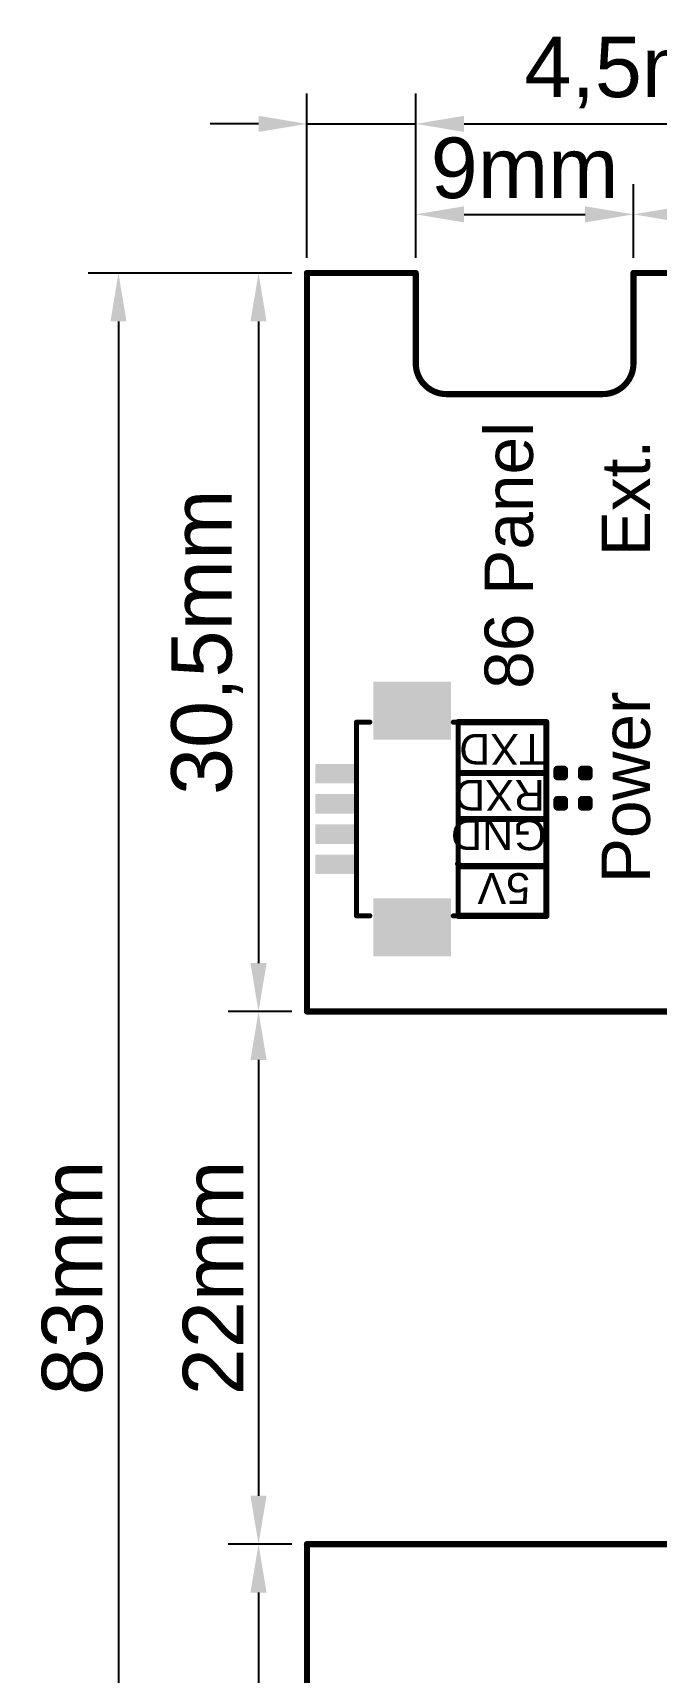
# Model space of a CAD drawing. Header units: millimetres. Extents: x 154 to 268, y 72 to 174.
# Drawn here: x 158.2 to 184, y 106.7 to 174.4 of the extents above; entities that cross this region are included whole.
import ezdxf

# ---------------------------------------------------------------- set-up
doc = ezdxf.new("R2010")
doc.units = ezdxf.units.MM
for name, color, linetype in [('Mechanical9', 56, 'Continuous'), ('TopOverlay', 52, 'Continuous'), ('TopPaste', 8, 'Continuous'), ('TopSolder', 216, 'Continuous')]:
    doc.layers.add(name, color=color, linetype=linetype)
doc.styles.get("Standard").update_dxf_attribs({"font": 'arial.ttf'})
doc.dimstyles.new('ISO-25', dxfattribs={"dimtxt": 2.5, "dimasz": 2, "dimexe": 1.25, "dimexo": 0.625, "dimtad": 1, "dimtxsty": 'Standard', "dimcen": 2.5, "dimadec": 0, "dimazin": 0, "dimtfac": 1, "dimtmove": 0, "dimatfit": 3, "dimfxl": 1, "dimarcsym": 0})

# ---------------------------------------------------------------- blocks, each defined once
blk = doc.blocks.new('*D3')
at = {"color": 0, "lineweight": -2}
for p, q in [((168.919, 164.453), (166.294, 164.453)), ((167.544, 162.453), (167.544, 135.953)), ((168.919, 133.953), (166.294, 133.953))]:
    blk.add_line(p, q, dxfattribs=at)
at = {"color": 0}
for points in [[(167.21, 162.453), (167.877, 162.453), (167.544, 164.453)], [(167.21, 135.953), (167.877, 135.953), (167.544, 133.953)]]:
    blk.add_solid(points, dxfattribs=at)
at = {"layer": 'Defpoints', "color": 0}
for p in [(169.544, 164.453), (167.544, 133.953), (169.544, 133.953)]:
    blk.add_point(p, dxfattribs=at)
at = {"color": 0, "insert": (165.416, 149.203), "char_height": 2.5, "attachment_point": 5, "rotation": 90}
blk.add_mtext('30,5mm', dxfattribs=at)
blk = doc.blocks.new('*D4')
at = {"color": 0, "lineweight": -2}
for p, q in [((169.544, 165.078), (169.544, 171.864)), ((174.044, 165.078), (174.044, 171.864)), ((167.544, 170.614), (165.544, 170.614)), ((169.544, 170.614), (174.044, 170.614)), ((176.044, 170.614), (189.698, 170.614))]:
    blk.add_line(p, q, dxfattribs=at)
at = {"color": 0}
for points in [[(167.544, 170.947), (167.544, 170.28), (169.544, 170.614)], [(176.044, 170.947), (176.044, 170.28), (174.044, 170.614)]]:
    blk.add_solid(points, dxfattribs=at)
at = {"layer": 'Defpoints', "color": 0}
for p in [(174.044, 170.614), (169.544, 164.453), (174.044, 164.453)]:
    blk.add_point(p, dxfattribs=at)
at = {"color": 0, "insert": (183.871, 172.736), "char_height": 2.5, "attachment_point": 5}
blk.add_mtext('4,5mm', dxfattribs=at)
blk = doc.blocks.new('*D5')
at = {"color": 0, "lineweight": -2}
for p, q in [((174.044, 165.078), (174.044, 168.128)), ((183.044, 165.078), (183.044, 168.128)), ((176.044, 166.878), (181.044, 166.878))]:
    blk.add_line(p, q, dxfattribs=at)
at = {"color": 0}
for points in [[(176.044, 167.211), (176.044, 166.545), (174.044, 166.878)], [(181.044, 167.211), (181.044, 166.545), (183.044, 166.878)]]:
    blk.add_solid(points, dxfattribs=at)
at = {"layer": 'Defpoints', "color": 0}
for p in [(183.044, 166.878), (174.044, 164.453), (183.044, 164.453)]:
    blk.add_point(p, dxfattribs=at)
at = {"color": 0, "insert": (178.544, 168.78), "char_height": 2.5, "attachment_point": 5}
blk.add_mtext('9mm', dxfattribs=at)
blk = doc.blocks.new('*D6')
at = {"color": 0, "lineweight": -2}
for p, q in [((183.044, 165.078), (183.044, 168.128)), ((213.544, 165.078), (213.544, 168.128)), ((185.044, 166.878), (211.544, 166.878))]:
    blk.add_line(p, q, dxfattribs=at)
at = {"color": 0}
for points in [[(185.044, 167.211), (185.044, 166.545), (183.044, 166.878)], [(211.544, 167.211), (211.544, 166.545), (213.544, 166.878)]]:
    blk.add_solid(points, dxfattribs=at)
at = {"layer": 'Defpoints', "color": 0}
for p in [(213.544, 166.878), (183.044, 164.453), (213.544, 164.453)]:
    blk.add_point(p, dxfattribs=at)
at = {"color": 0, "insert": (198.294, 169.005), "char_height": 2.5, "attachment_point": 5}
blk.add_mtext('30,5mm', dxfattribs=at)
blk = doc.blocks.new('*D9')
at = {"color": 0, "lineweight": -2}
for p, q in [((168.919, 133.953), (166.294, 133.953)), ((167.544, 131.953), (167.544, 113.953)), ((168.919, 111.953), (166.294, 111.953))]:
    blk.add_line(p, q, dxfattribs=at)
at = {"color": 0}
for points in [[(167.21, 131.953), (167.877, 131.953), (167.544, 133.953)], [(167.21, 113.953), (167.877, 113.953), (167.544, 111.953)]]:
    blk.add_solid(points, dxfattribs=at)
at = {"layer": 'Defpoints', "color": 0}
for p in [(169.544, 133.953), (167.544, 111.953), (169.544, 111.953)]:
    blk.add_point(p, dxfattribs=at)
at = {"color": 0, "insert": (165.664, 122.953), "char_height": 2.5, "attachment_point": 5, "rotation": 90}
blk.add_mtext('22mm', dxfattribs=at)
blk = doc.blocks.new('*D10')
at = {"color": 0, "lineweight": -2}
for p, q in [((168.919, 111.953), (166.294, 111.953)), ((167.544, 109.953), (167.544, 83.453)), ((168.919, 81.453), (166.294, 81.453))]:
    blk.add_line(p, q, dxfattribs=at)
at = {"color": 0}
for points in [[(167.21, 109.953), (167.877, 109.953), (167.544, 111.953)], [(167.21, 83.453), (167.877, 83.453), (167.544, 81.453)]]:
    blk.add_solid(points, dxfattribs=at)
at = {"layer": 'Defpoints', "color": 0}
for p in [(169.544, 111.953), (167.544, 81.453), (169.544, 81.453)]:
    blk.add_point(p, dxfattribs=at)
at = {"color": 0, "insert": (165.416, 96.703), "char_height": 2.5, "attachment_point": 5, "rotation": 90}
blk.add_mtext('30,5mm', dxfattribs=at)
blk = doc.blocks.new('*D17')
at = {"color": 0, "lineweight": -2}
for p, q in [((168.919, 164.453), (160.504, 164.453)), ((161.754, 162.453), (161.754, 83.453)), ((168.919, 81.453), (160.504, 81.453))]:
    blk.add_line(p, q, dxfattribs=at)
at = {"color": 0}
for points in [[(161.421, 162.453), (162.087, 162.453), (161.754, 164.453)], [(161.421, 83.453), (162.087, 83.453), (161.754, 81.453)]]:
    blk.add_solid(points, dxfattribs=at)
at = {"layer": 'Defpoints', "color": 0}
for p in [(169.544, 164.453), (161.754, 81.453), (169.544, 81.453)]:
    blk.add_point(p, dxfattribs=at)
at = {"color": 0, "insert": (159.852, 122.953), "char_height": 2.5, "attachment_point": 5, "rotation": 90}
blk.add_mtext('83mm', dxfattribs=at)

msp = doc.modelspace()

# ---------------------------------------------------------------- linework, layer by layer
at = {"layer": 'Mechanical9', "const_width": 0.254}
for points in [[(169.544, 133.953), (169.544, 164.453)], [(169.544, 164.453), (174.044, 164.453)], [(174.044, 160.723), (174.044, 164.453)], [(183.044, 164.453), (213.544, 164.453)], [(183.044, 160.723), (183.044, 164.453)], [(175.314, 159.453), (181.774, 159.453)], [(169.544, 133.953), (184.544, 133.953)], [(169.544, 111.953), (184.544, 111.953)], [(169.544, 81.453), (169.544, 111.953)]]:
    msp.add_lwpolyline(points, dxfattribs=at)
at = {"layer": 'Mechanical9', "const_width": 0.127}
for points in [[(169.48, 164.453, 1), (169.607, 164.453, 1)], [(169.48, 164.453, 1), (169.607, 164.453, 1)], [(173.98, 164.453, 1), (174.107, 164.453, 1)], [(173.98, 164.453, 1), (174.107, 164.453, 1)], [(182.98, 164.453, 1), (183.107, 164.453, 1)], [(182.98, 164.453, 1), (183.107, 164.453, 1)], [(173.98, 160.723, 1), (174.107, 160.723, 1)], [(173.98, 160.723, 1), (174.107, 160.723, 1)], [(182.98, 160.723, 1), (183.107, 160.723, 1)], [(182.98, 160.723, 1), (183.107, 160.723, 1)], [(175.25, 159.453, 1), (175.377, 159.453, 1)], [(175.25, 159.453, 1), (175.377, 159.453, 1)], [(181.71, 159.453, 1), (181.837, 159.453, 1)], [(181.71, 159.453, 1), (181.837, 159.453, 1)], [(169.48, 133.953, 1), (169.607, 133.953, 1)], [(169.48, 133.953, 1), (169.607, 133.953, 1)], [(169.48, 111.953, 1), (169.607, 111.953, 1)], [(169.48, 111.953, 1), (169.607, 111.953, 1)]]:
    msp.add_lwpolyline(points, format="xyb", close=True, dxfattribs=at)
at = {"layer": 'Mechanical9', "const_width": 0.254}
for points in [[(175.314, 159.453, -0.414214), (174.044, 160.723)], [(183.044, 160.723, -0.414214), (181.774, 159.453)]]:
    msp.add_lwpolyline(points, format="xyb", dxfattribs=at)
at = {"layer": 'TopOverlay'}
for points, const_width in [([(171.594, 145.903), (172.144, 145.903)], 0.203), ([(171.594, 137.903), (171.594, 145.903)], 0.203), ([(175.594, 145.903), (175.794, 145.903)], 0.203), ([(175.794, 145.903), (179.444, 145.903)], 0.254), ([(175.794, 137.903), (175.794, 145.903)], 0.203), ([(179.444, 137.903), (179.444, 145.903)], 0.254), ([(175.844, 143.803), (179.444, 143.803)], 0.254), ([(175.844, 141.903), (179.444, 141.903)], 0.254), ([(175.794, 140.053), (175.894, 139.953)], 0.254), ([(175.894, 139.953), (179.444, 139.953)], 0.254), ([(179.444, 139.953), (179.444, 140.003)], 0.254), ([(171.594, 137.903), (172.144, 137.903)], 0.203), ([(171.594, 137.903), (171.594, 137.903)], 0.203), ([(171.594, 137.903), (171.594, 137.903)], 0.203), ([(175.594, 137.903), (175.794, 137.903)], 0.203), ([(175.794, 137.903), (179.444, 137.903)], 0.254), ([(175.794, 137.903), (175.794, 137.903)], 0.203)]:
    msp.add_lwpolyline(points, dxfattribs=dict(at, const_width=const_width))
for points, const_width in [([(171.543, 145.903, 1), (171.645, 145.903, 1)], 0.102), ([(171.543, 145.903, 1), (171.645, 145.903, 1)], 0.102), ([(172.093, 145.903, 1), (172.195, 145.903, 1)], 0.102), ([(175.543, 145.903, 1), (175.645, 145.903, 1)], 0.102), ([(175.73, 145.903, 1), (175.857, 145.903, 1)], 0.127), ([(175.743, 145.903, 1), (175.845, 145.903, 1)], 0.102), ([(175.743, 145.903, 1), (175.845, 145.903, 1)], 0.102), ([(179.38, 145.903, 1), (179.507, 145.903, 1)], 0.127), ([(179.38, 145.903, 1), (179.507, 145.903, 1)], 0.127), ([(175.78, 143.803, 1), (175.907, 143.803, 1)], 0.127), ([(179.38, 143.803, 1), (179.507, 143.803, 1)], 0.127), ([(175.78, 141.903, 1), (175.907, 141.903, 1)], 0.127), ([(179.38, 141.903, 1), (179.507, 141.903, 1)], 0.127), ([(175.73, 140.053, 1), (175.857, 140.053, 1)], 0.127), ([(175.83, 139.953, 1), (175.957, 139.953, 1)], 0.127), ([(175.83, 139.953, 1), (175.957, 139.953, 1)], 0.127), ([(179.38, 140.003, 1), (179.507, 140.003, 1)], 0.127), ([(179.38, 139.953, 1), (179.507, 139.953, 1)], 0.127), ([(179.38, 139.953, 1), (179.507, 139.953, 1)], 0.127), ([(171.543, 137.903, 1), (171.645, 137.903, 1)], 0.102), ([(171.543, 137.903, 1), (171.645, 137.903, 1)], 0.102), ([(171.543, 137.903, 1), (171.645, 137.903, 1)], 0.102), ([(171.543, 137.903, 1), (171.645, 137.903, 1)], 0.102), ([(171.543, 137.903, 1), (171.645, 137.903, 1)], 0.102), ([(171.543, 137.903, 1), (171.645, 137.903, 1)], 0.102), ([(172.093, 137.903, 1), (172.195, 137.903, 1)], 0.102), ([(175.543, 137.903, 1), (175.645, 137.903, 1)], 0.102), ([(175.73, 137.903, 1), (175.857, 137.903, 1)], 0.127), ([(175.743, 137.903, 1), (175.845, 137.903, 1)], 0.102), ([(175.743, 137.903, 1), (175.845, 137.903, 1)], 0.102), ([(175.743, 137.903, 1), (175.845, 137.903, 1)], 0.102), ([(175.743, 137.903, 1), (175.845, 137.903, 1)], 0.102), ([(179.38, 137.903, 1), (179.507, 137.903, 1)], 0.127), ([(179.38, 137.903, 1), (179.507, 137.903, 1)], 0.127)]:
    msp.add_lwpolyline(points, format="xyb", close=True, dxfattribs=dict(at, const_width=const_width))
at = {"layer": 'TopPaste', "const_width": 0.127}
for points in [[(179.845, 143.93, 1), (179.972, 143.93, 1)], [(179.845, 143.676, 1), (179.972, 143.676, 1)], [(180.099, 143.93, 1), (180.226, 143.93, 1)], [(180.099, 143.676, 1), (180.226, 143.676, 1)], [(180.861, 143.93, 1), (180.988, 143.93, 1)], [(180.861, 143.676, 1), (180.988, 143.676, 1)], [(181.115, 143.93, 1), (181.242, 143.93, 1)], [(181.115, 143.676, 1), (181.242, 143.676, 1)], [(179.845, 142.68, 1), (179.972, 142.68, 1)], [(179.845, 142.426, 1), (179.972, 142.426, 1)], [(180.099, 142.68, 1), (180.226, 142.68, 1)], [(180.099, 142.426, 1), (180.226, 142.426, 1)], [(180.861, 142.68, 1), (180.988, 142.68, 1)], [(180.861, 142.426, 1), (180.988, 142.426, 1)], [(181.115, 142.68, 1), (181.242, 142.68, 1)], [(181.115, 142.426, 1), (181.242, 142.426, 1)]]:
    msp.add_lwpolyline(points, format="xyb", close=True, dxfattribs=at)
at = {"layer": 'TopPaste'}
for points in [[(172.394, 147.478), (172.394, 145.278), (175.394, 147.478), (175.394, 145.278)], [(169.994, 144.078), (169.994, 143.478), (171.594, 144.078), (171.594, 143.478)], [(180.29, 143.93), (179.782, 143.93), (180.29, 143.676), (179.782, 143.676)], [(180.163, 144.057), (179.909, 144.057), (180.163, 143.549), (179.909, 143.549)], [(181.306, 143.93), (180.798, 143.93), (181.306, 143.676), (180.798, 143.676)], [(181.179, 144.057), (180.925, 144.057), (181.179, 143.549), (180.925, 143.549)], [(169.994, 142.828), (169.994, 142.228), (171.594, 142.828), (171.594, 142.228)], [(180.29, 142.68), (179.782, 142.68), (180.29, 142.426), (179.782, 142.426)], [(180.163, 142.807), (179.909, 142.807), (180.163, 142.299), (179.909, 142.299)], [(181.306, 142.68), (180.798, 142.68), (181.306, 142.426), (180.798, 142.426)], [(181.179, 142.807), (180.925, 142.807), (181.179, 142.299), (180.925, 142.299)], [(169.994, 141.578), (169.994, 140.978), (171.594, 141.578), (171.594, 140.978)], [(169.994, 140.328), (169.994, 139.728), (171.594, 140.328), (171.594, 139.728)], [(172.394, 138.528), (172.394, 136.328), (175.394, 138.528), (175.394, 136.328)]]:
    msp.add_solid(points, dxfattribs=at)
at = {"layer": 'TopSolder', "const_width": 0.178}
for points in [[(179.82, 143.93, 1), (179.998, 143.93, 1)], [(179.82, 143.676, 1), (179.998, 143.676, 1)], [(180.074, 143.93, 1), (180.252, 143.93, 1)], [(180.074, 143.676, 1), (180.252, 143.676, 1)], [(180.836, 143.93, 1), (181.014, 143.93, 1)], [(180.836, 143.676, 1), (181.014, 143.676, 1)], [(181.09, 143.93, 1), (181.268, 143.93, 1)], [(181.09, 143.676, 1), (181.268, 143.676, 1)], [(179.82, 142.68, 1), (179.998, 142.68, 1)], [(179.82, 142.426, 1), (179.998, 142.426, 1)], [(180.074, 142.68, 1), (180.252, 142.68, 1)], [(180.074, 142.426, 1), (180.252, 142.426, 1)], [(180.836, 142.68, 1), (181.014, 142.68, 1)], [(180.836, 142.426, 1), (181.014, 142.426, 1)], [(181.09, 142.68, 1), (181.268, 142.68, 1)], [(181.09, 142.426, 1), (181.268, 142.426, 1)]]:
    msp.add_lwpolyline(points, format="xyb", close=True, dxfattribs=at)
at = {"layer": 'TopSolder'}
for points in [[(172.292, 147.58), (172.292, 145.176), (175.495, 147.58), (175.495, 145.176)], [(169.892, 144.18), (169.892, 143.376), (171.695, 144.18), (171.695, 143.376)], [(180.341, 143.93), (179.731, 143.93), (180.341, 143.676), (179.731, 143.676)], [(180.163, 144.108), (179.909, 144.108), (180.163, 143.498), (179.909, 143.498)], [(181.357, 143.93), (180.747, 143.93), (181.357, 143.676), (180.747, 143.676)], [(181.179, 144.108), (180.925, 144.108), (181.179, 143.498), (180.925, 143.498)], [(169.892, 142.93), (169.892, 142.126), (171.695, 142.93), (171.695, 142.126)], [(180.341, 142.68), (179.731, 142.68), (180.341, 142.426), (179.731, 142.426)], [(180.163, 142.858), (179.909, 142.858), (180.163, 142.248), (179.909, 142.248)], [(181.357, 142.68), (180.747, 142.68), (181.357, 142.426), (180.747, 142.426)], [(181.179, 142.858), (180.925, 142.858), (181.179, 142.248), (180.925, 142.248)], [(169.892, 141.68), (169.892, 140.876), (171.695, 141.68), (171.695, 140.876)], [(169.892, 140.43), (169.892, 139.626), (171.695, 140.43), (171.695, 139.626)], [(172.292, 138.63), (172.292, 136.226), (175.495, 138.63), (175.495, 136.226)]]:
    msp.add_solid(points, dxfattribs=at)

# ---------------------------------------------------------------- texts
at = {"layer": 'TopOverlay'}
for s, height, rotation, p in [('86 Panel', 2, 90, (178.887, 147.279)), ('Ext.', 2, 90, (183.723, 152.753)), ('Power', 2, 90, (183.723, 139.253)), ('TXD', 1.27, 180, (179.392, 145.421)), ('RXD', 1.27, 180, (179.374, 143.521)), ('GND', 1.27, 180, (179.444, 141.888)), ('5V', 1.27, 180, (178.767, 139.668))]:
    msp.add_text(s, height=height, rotation=rotation, dxfattribs=at).set_placement(p)

# ---------------------------------------------------------------- dimensions: what is measured, and where the dimension line sits
for p1, p2, distance, picture, middle in [((169.544, 164.453), (174.044, 164.453), 6.161, '*D4', (183.871, 172.736)), ((183.044, 164.453), (213.544, 164.453), 2.425, '*D6', (198.294, 169.005))]:
    dim = msp.add_aligned_dim(p1=p1, p2=p2, distance=distance, dimstyle='ISO-25', override={"dimpost": 'mm'})
    dim.commit()
    dim.dimension.update_dxf_attribs({"geometry": picture, "text_midpoint": middle})
dim = msp.add_linear_dim(base=(183.044, 166.878), p1=(174.044, 164.453), p2=(183.044, 164.453), dimstyle='ISO-25', override={"dimpost": 'mm'})
dim.commit()
dim.dimension.update_dxf_attribs({"geometry": '*D5', "text_midpoint": (178.544, 168.78)})
for base, p1, p2, picture, middle in [((161.754, 81.453), (169.544, 164.453), (169.544, 81.453), '*D17', (159.852, 122.953)), ((167.544, 133.953), (169.544, 164.453), (169.544, 133.953), '*D3', (165.416, 149.203)), ((167.544, 111.953), (169.544, 133.953), (169.544, 111.953), '*D9', (165.664, 122.953)), ((167.544, 81.453), (169.544, 111.953), (169.544, 81.453), '*D10', (165.416, 96.703))]:
    dim = msp.add_linear_dim(base=base, p1=p1, p2=p2, angle=90, dimstyle='ISO-25', override={"dimpost": 'mm'})
    dim.commit()
    dim.dimension.update_dxf_attribs({"geometry": picture, "text_midpoint": middle})

doc.saveas('drawing.dxf')
